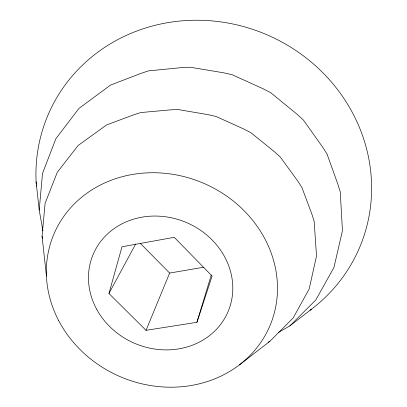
<?xml version="1.0" encoding="UTF-8"?>
<svg xmlns="http://www.w3.org/2000/svg" width="407" height="407" viewBox="0 0 407 407"><rect width="100%" height="100%" fill="white"/><g stroke="black" fill="none" stroke-linecap="round" stroke-linejoin="round"><path stroke-width="0.61" d="M42.954 230.896L39.204 210.114L42.511 173.407L55.907 138.65L78.978 108.394L110.516 85.099L140.786 73.438L148.469 70.879L181.695 67.608L190.054 67.211L223.611 72.802L231.975 74.654L263.115 88.762L270.787 92.74L296.957 114.179L303.307 119.958L322.461 146.876L326.999 153.968L337.82 184.076L340.252 191.895L342.45 230.708L333.933 267.531L315.827 299.918L289.789 325.941L278.424 332.448M46.434 276.038L42.063 236.192L45.106 203.291L57.28 172.288L78.164 145.447L106.629 124.929L133.903 114.743L140.812 112.556L170.711 109.844L178.22 109.575L208.425 114.718L215.934 116.443L244.002 129.105L250.905 132.707L274.572 151.852L280.306 157.041L297.756 181.044L301.882 187.398L311.91 214.245L314.153 221.255L316.514 255.947L309.198 288.924L293.147 317.984L269.816 341.371L239.27 364.972M108.944 293.503L121.978 246.769L174.247 237.306L212.098 276.063L196.927 322.298L146.047 330.321L108.944 293.503L135.729 243.885M196.927 322.298L211.253 275.101M146.047 330.321L169.638 273.072L203.673 267.226M289.789 325.941L311.482 309.183M268.177 342.307L269.816 341.371M140.212 243.254L169.638 273.072M42.063 236.192L42.496 238.538M36.101 181.771L39.204 210.114M36.198 183.643A169.287 159.6 23 0 1 271.372 36.757A169.287 159.6 23 0 1 309.986 310.312M36.365 186.147A169.287 159.6 23 0 1 36.279 184.895M58.73 320.701A117.328 105.311 23 0 0 258.593 345.507A117.328 105.311 23 0 0 168.412 173.692A117.328 105.311 23 0 0 58.73 320.701M96.83 309.534A73.27 65.715 23 0 0 221.744 322.899A73.27 65.715 23 0 0 163.324 216.499A73.27 65.715 23 0 0 96.83 309.534"/></g></svg>
